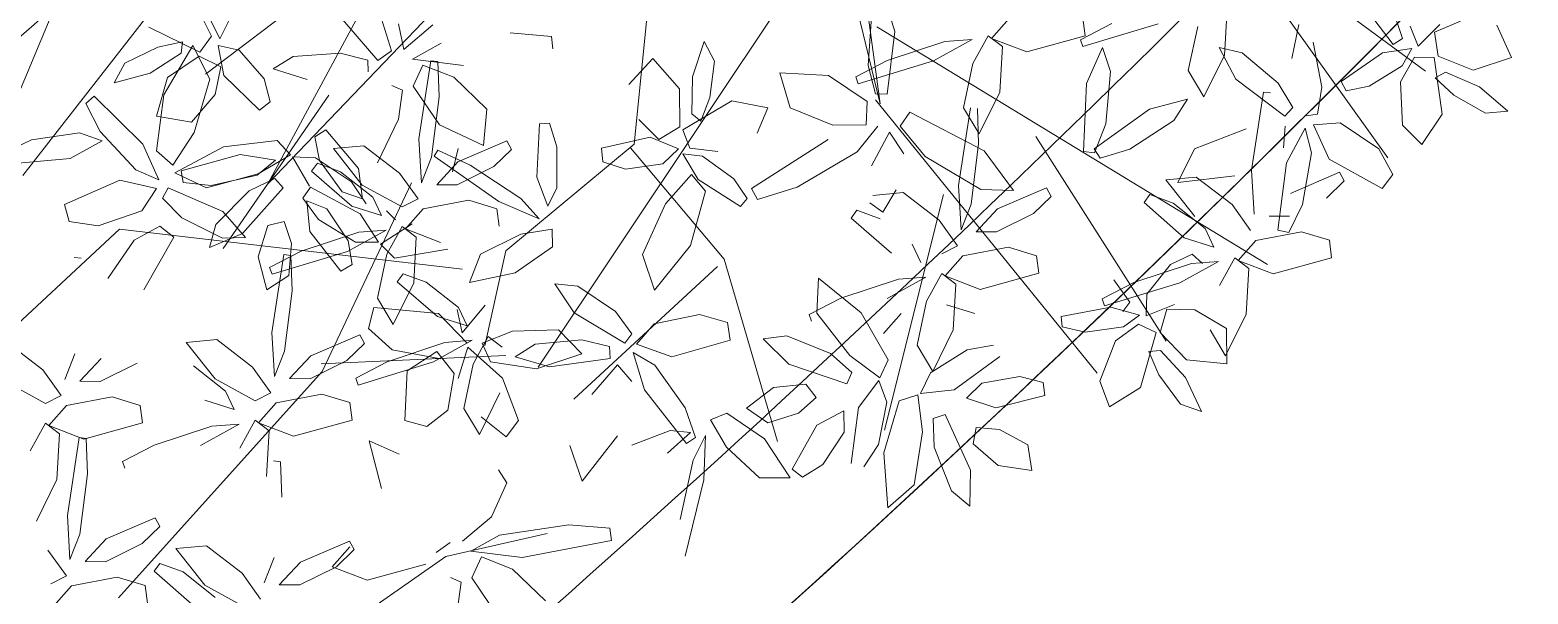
# Model space of a CAD drawing. Header units: millimetres. Extents: x 4980 to 19099, y 3891 to 5773.
# Drawn here: x 7979.42 to 8027.42, y 4266.96 to 4285.02 of the extents above; entities that cross this region are included whole.
import ezdxf

# ---------------------------------------------------------------- set-up
doc = ezdxf.new("R2010")
doc.units = ezdxf.units.MM
for name, color, linetype, lineweight in [('no3_ahşap gorunus on kalın', 34, 'Continuous', 20), ('no3_ölçü tefriş', 252, 'Continuous', 0), ('PLAN YAZI', 4, 'Continuous', 9)]:
    doc.layers.add(name, color=color, linetype=linetype, lineweight=lineweight)

# ---------------------------------------------------------------- blocks, each defined once
blk = doc.blocks.new('p34')
at = {"color": 44}
for p, q in [((1686.342, -14129.293), (1684.107, -14123.977)), ((1685.85, -14131.036), (1680.9, -14124.728)), ((1679.44, -14133.399), (1676.031, -14128.502)), ((1676.283, -14137.346), (1673.404, -14131.319)), ((1682.755, -14132.766), (1671.775, -14134.094)), ((1687.482, -14137.116), (1682.755, -14132.766)), ((1676.318, -14137.098), (1670.396, -14136.858)), ((1682.842, -14144.569), (1676.283, -14137.346)), ((1677.216, -14146.653), (1672.35, -14143.293)), ((1683.379, -14145.161), (1673.489, -14159.11)), ((1689.745, -14157.312), (1691.245, -14145.741)), ((1692.477, -14145.759), (1689.745, -14157.312)), ((1696.426, -14147.139), (1697.633, -14158.576)), ((1709.373, -14159.799), (1697.468, -14147.471)), ((1701.586, -14148.938), (1711.355, -14156.272)), ((1678.77, -14151.506), (1672.265, -14156.333)), ((1691.075, -14151.353), (1700.732, -14165.701)), ((1705.13, -14151.986), (1709.373, -14159.799)), ((1689.842, -14154.849), (1677.356, -14162.512)), ((1689.888, -14157.183), (1682.828, -14165.969)), ((1684.757, -14158.385), (1680.613, -14164.956)), ((1697.741, -14158.695), (1694.76, -14162.265)), ((1697.633, -14158.576), (1701.75, -14161.968)), ((1687.725, -14160.227), (1689.649, -14167.77)), ((1701.75, -14161.968), (1702.441, -14165.013)), ((1694.76, -14162.265), (1693.074, -14168.117)), ((1694.975, -14162.502), (1699.595, -14166.733))]:
    blk.add_line(p, q, dxfattribs=at)
at = {"color": 68}
for p, q in [((1680.385, -14126.889), (1679.849, -14127.968)), ((1681.324, -14128.47), (1680.385, -14126.889)), ((1679.849, -14127.968), (1680.352, -14129.678)), ((1681.564, -14130.257), (1681.324, -14128.47)), ((1682.001, -14130.04), (1683.549, -14128.504)), ((1683.82, -14128.736), (1683.369, -14129.629)), ((1683.549, -14128.504), (1683.82, -14128.736)), ((1675.098, -14130.847), (1676.139, -14129.606)), ((1676.139, -14129.606), (1676.493, -14129.832)), ((1676.493, -14129.832), (1676.343, -14130.589)), ((1680.352, -14129.678), (1681.042, -14130.723)), ((1683.369, -14129.629), (1682.233, -14130.863)), ((1684.031, -14129.676), (1683.299, -14129.929)), ((1683.299, -14129.929), (1684.331, -14130.496)), ((1685.572, -14129.886), (1684.031, -14129.676)), ((1686.415, -14130.294), (1685.572, -14129.886)), ((1677.758, -14130.572), (1678.887, -14130.385)), ((1678.887, -14130.385), (1680.781, -14130.901)), ((1681.042, -14130.723), (1681.564, -14130.257)), ((1681.489, -14131.185), (1682.001, -14130.04)), ((1678.339, -14131.055), (1677.758, -14130.572)), ((1682.233, -14130.863), (1681.489, -14131.185)), ((1684.331, -14130.496), (1686.349, -14130.665)), ((1679.813, -14131.374), (1678.339, -14131.055)), ((1680.717, -14131.273), (1679.813, -14131.374)), ((1680.781, -14130.901), (1680.717, -14131.273)), ((1681.564, -14131.465), (1682.739, -14131.196)), ((1682.739, -14131.196), (1684.522, -14131.968)), ((1679.451, -14132.209), (1681.192, -14131.446)), ((1681.376, -14131.775), (1680.764, -14132.41)), ((1681.192, -14131.446), (1681.376, -14131.775)), ((1682.039, -14132.18), (1681.564, -14131.465)), ((1678.724, -14133.05), (1679.451, -14132.209)), ((1683.445, -14132.658), (1682.039, -14132.18)), ((1684.522, -14131.968), (1684.374, -14132.515)), ((1680.764, -14132.41), (1679.462, -14133.069)), ((1681.018, -14133.025), (1681.463, -14132.675)), ((1681.463, -14132.675), (1682.293, -14133.116)), ((1684.374, -14132.515), (1683.445, -14132.658)), ((1679.462, -14133.069), (1678.724, -14133.05)), ((1681.985, -14134.71), (1681.018, -14133.025)), ((1682.293, -14133.116), (1683.135, -14134.34))]:
    blk.add_line(p, q, dxfattribs=at)
at = {"color": 66}
for p, q in [((1672.087, -14130.966), (1671.902, -14130.222)), ((1674.972, -14131.821), (1675.098, -14130.847)), ((1676.343, -14130.589), (1675.616, -14131.594)), ((1675.616, -14131.594), (1674.972, -14131.821)), ((1675.044, -14132.3), (1676.639, -14131.445)), ((1676.878, -14131.79), (1676.379, -14132.479)), ((1676.639, -14131.445), (1676.878, -14131.79)), ((1674.2, -14132.216), (1673.92, -14132.499)), ((1674.467, -14133.211), (1675.044, -14132.3)), ((1673.386, -14132.626), (1674.396, -14133.275)), ((1676.379, -14132.479), (1675.201, -14133.212)), ((1674.396, -14133.275), (1673.956, -14133.724)), ((1675.201, -14133.212), (1674.467, -14133.211)), ((1673.956, -14133.724), (1672.241, -14133.452)), ((1677.272, -14133.626), (1677.241, -14134.764)), ((1677.501, -14133.601), (1677.272, -14133.626)), ((1677.89, -14136.095), (1677.501, -14133.601)), ((1684.219, -14133.661), (1683.99, -14133.686)), ((1677.241, -14134.764), (1677.493, -14136.692)), ((1671.792, -14136.131), (1671.058, -14135.243)), ((1671.638, -14136.465), (1672.554, -14135.503)), ((1671.951, -14135.381), (1671.792, -14136.131)), ((1672.554, -14135.503), (1674.621, -14135.305)), ((1674.621, -14135.305), (1674.8, -14135.974)), ((1670.178, -14136.083), (1671.155, -14136.461)), ((1674.8, -14135.974), (1674.036, -14136.66)), ((1677.814, -14137.507), (1677.89, -14136.095)), ((1670.508, -14137.585), (1671.613, -14136.585)), ((1671.155, -14136.461), (1670.892, -14137.062)), ((1671.613, -14136.585), (1671.927, -14137.595)), ((1675.075, -14136.176), (1674.925, -14136.453)), ((1674.925, -14136.453), (1675.495, -14137.001)), ((1676.648, -14136.847), (1675.075, -14136.176)), ((1679.661, -14136.312), (1678.517, -14137.197)), ((1680.634, -14136.398), (1679.661, -14136.312)), ((1679.714, -14137.573), (1680.634, -14136.398)), ((1672.054, -14137.426), (1672.614, -14136.724)), ((1674.036, -14136.66), (1672.481, -14136.956)), ((1672.614, -14136.724), (1673.558, -14137.339)), ((1675.495, -14137.001), (1676.676, -14137.578)), ((1677.328, -14137.572), (1676.648, -14136.847)), ((1677.493, -14136.692), (1677.814, -14137.507)), ((1672.267, -14138.604), (1672.054, -14137.426)), ((1673.558, -14137.339), (1673.639, -14138.924)), ((1676.676, -14137.578), (1677.328, -14137.572)), ((1678.517, -14137.197), (1677.929, -14138.025)), ((1678.433, -14138.281), (1679.714, -14137.573)), ((1680.409, -14137.146), (1679.38, -14137.964)), ((1675.403, -14138.349), (1676.301, -14138.074)), ((1676.301, -14138.074), (1677.762, -14138.346)), ((1677.929, -14138.025), (1678.433, -14138.281)), ((1679.38, -14137.964), (1679.105, -14138.555)), ((1675.335, -14138.911), (1675.403, -14138.349)), ((1677.762, -14138.346), (1678.334, -14138.985)), ((1679.105, -14138.555), (1680.052, -14138.253)), ((1673.639, -14138.924), (1672.934, -14139.129)), ((1677.21, -14139.42), (1675.335, -14138.911)), ((1678.334, -14138.985), (1677.21, -14139.42)), ((1678.437, -14138.902), (1677.989, -14139.247)), ((1678.932, -14139.79), (1678.437, -14138.902)), ((1679.829, -14139.082), (1678.955, -14139.021)), ((1678.955, -14139.021), (1680.196, -14139.698)), ((1677.989, -14139.247), (1678.078, -14140.708)), ((1673.828, -14140.004), (1674.787, -14139.573)), ((1674.787, -14139.573), (1674.396, -14141.103)), ((1677.63, -14140.231), (1677.599, -14141.368)), ((1677.859, -14140.206), (1677.63, -14140.231))]:
    blk.add_line(p, q, dxfattribs=at)
at = {"color": 64}
for p, q in [((1667.963, -14136.813), (1668.711, -14136.044)), ((1668.711, -14136.044), (1670.178, -14136.083)), ((1686.38, -14136.372), (1685.235, -14137.256)), ((1669.418, -14137.287), (1667.963, -14136.813)), ((1670.892, -14137.062), (1669.418, -14137.287)), ((1682.213, -14137.061), (1683.394, -14137.637)), ((1684.046, -14137.631), (1683.366, -14136.907)), ((1684.211, -14136.752), (1684.532, -14137.567)), ((1670.004, -14138.943), (1670.508, -14137.585)), ((1685.235, -14137.256), (1684.647, -14138.085)), ((1683.394, -14137.637), (1684.046, -14137.631)), ((1684.647, -14138.085), (1685.151, -14138.341)), ((1685.151, -14138.341), (1686.432, -14137.632)), ((1682.053, -14138.971), (1682.121, -14138.409)), ((1682.121, -14138.409), (1683.019, -14138.134)), ((1683.019, -14138.134), (1684.48, -14138.406)), ((1684.48, -14138.406), (1685.052, -14139.045)), ((1670.402, -14139.461), (1670.004, -14138.943)), ((1671.196, -14138.819), (1670.402, -14139.461)), ((1672.934, -14139.129), (1672.267, -14138.604)), ((1683.928, -14139.48), (1682.053, -14138.971)), ((1685.052, -14139.045), (1683.928, -14139.48)), ((1685.155, -14138.962), (1684.708, -14139.307)), ((1685.65, -14139.849), (1685.155, -14138.962)), ((1681.677, -14139.685), (1679.829, -14139.082)), ((1683.85, -14139.46), (1683.819, -14140.597)), ((1684.079, -14139.435), (1683.85, -14139.46)), ((1684.468, -14141.929), (1684.079, -14139.435)), ((1684.708, -14139.307), (1684.796, -14140.768)), ((1682.691, -14140.201), (1681.677, -14139.685)), ((1682.615, -14140.419), (1682.691, -14140.201)), ((1670.648, -14140.517), (1670.379, -14140.941)), ((1670.379, -14140.941), (1670.877, -14142.023)), ((1683.819, -14140.597), (1684.07, -14142.525)), ((1684.796, -14140.768), (1685.46, -14142.104)), ((1667.041, -14142.803), (1667.087, -14142.407)), ((1667.087, -14142.407), (1668.406, -14142.289)), ((1668.406, -14142.289), (1670.62, -14142.611)), ((1670.877, -14142.023), (1671.814, -14142.803)), ((1681.653, -14142.01), (1681.503, -14142.287)), ((1681.503, -14142.287), (1682.073, -14142.834)), ((1683.226, -14142.681), (1681.653, -14142.01)), ((1669.901, -14143.33), (1667.041, -14142.803)), ((1672.35, -14143.293), (1669.101, -14142.57)), ((1670.62, -14142.611), (1671.541, -14143.118)), ((1672.654, -14143.156), (1672.205, -14142.847)), ((1675.433, -14142.781), (1675.283, -14143.058)), ((1677.006, -14143.452), (1675.433, -14142.781)), ((1682.073, -14142.834), (1683.254, -14143.411)), ((1683.906, -14143.405), (1683.226, -14142.681)), ((1671.541, -14143.118), (1669.901, -14143.33)), ((1670.213, -14143.7), (1671.205, -14143.304)), ((1671.205, -14143.304), (1671.52, -14143.981)), ((1675.283, -14143.058), (1675.853, -14143.606)), ((1675.419, -14142.964), (1675.992, -14143.603)), ((1677.85, -14143.296), (1678.172, -14144.111)), ((1680.019, -14142.917), (1678.875, -14143.801)), ((1680.992, -14143.003), (1680.019, -14142.917)), ((1680.071, -14144.177), (1680.992, -14143.003)), ((1669.162, -14144.725), (1670.213, -14143.7)), ((1674.868, -14144.038), (1672.993, -14143.53)), ((1675.992, -14143.603), (1674.868, -14144.038)), ((1675.853, -14143.606), (1677.034, -14144.182)), ((1677.686, -14144.176), (1677.006, -14143.452)), ((1678.875, -14143.801), (1678.287, -14144.63)), ((1680.767, -14143.75), (1679.738, -14144.568)), ((1680.409, -14144.857), (1681.692, -14143.726)), ((1681.506, -14143.472), (1680.767, -14143.75)), ((1681.692, -14143.726), (1681.506, -14143.472)), ((1671.52, -14143.981), (1670.683, -14145.224)), ((1672.203, -14143.96), (1671.858, -14144.112)), ((1671.858, -14144.112), (1671.99, -14145.039)), ((1677.034, -14144.182), (1677.686, -14144.176)), ((1678.791, -14144.886), (1680.071, -14144.177))]:
    blk.add_line(p, q, dxfattribs=at)
at = {"color": 62}
for p, q in [((1684.392, -14143.34), (1684.468, -14141.929)), ((1684.07, -14142.525), (1684.392, -14143.34)), ((1685.095, -14143.03), (1684.507, -14143.859)), ((1683.254, -14143.411), (1683.906, -14143.405)), ((1681.913, -14144.745), (1681.98, -14144.183)), ((1681.98, -14144.183), (1682.879, -14143.907)), ((1682.879, -14143.907), (1684.339, -14144.179)), ((1684.339, -14144.179), (1684.912, -14144.818)), ((1684.507, -14143.859), (1685.011, -14144.114)), ((1674.615, -14153.736), (1673.303, -14155.478)), ((1673.002, -14155.287), (1673.32, -14154.338)), ((1678.616, -14154.334), (1678.705, -14155.795)), ((1669.507, -14155.911), (1669.974, -14154.874)), ((1671.14, -14154.741), (1671.974, -14155.085)), ((1672.494, -14155.54), (1671.803, -14154.85)), ((1676.318, -14154.822), (1676.547, -14155.91)), ((1679.865, -14156.29), (1679.559, -14154.876)), ((1680.823, -14154.784), (1683.242, -14155.506)), ((1683.317, -14155.288), (1682.304, -14154.771)), ((1683.165, -14155.157), (1683.233, -14154.595)), ((1671.974, -14155.085), (1671.863, -14155.856)), ((1672.747, -14154.9), (1672.494, -14155.54)), ((1673.303, -14155.478), (1673.002, -14155.287)), ((1673.012, -14156.164), (1672.7, -14155.611)), ((1672.7, -14155.611), (1673.642, -14155.743)), ((1673.642, -14155.743), (1674.972, -14156.661)), ((1675.592, -14156.833), (1675.857, -14155.397)), ((1676.992, -14156.703), (1678.138, -14155.723)), ((1678.138, -14155.723), (1678.875, -14155.553)), ((1678.875, -14155.553), (1678.341, -14156.566)), ((1678.705, -14155.795), (1679.369, -14157.131)), ((1670.734, -14156.315), (1669.507, -14155.911)), ((1671.863, -14155.856), (1670.734, -14156.315)), ((1671.733, -14157.713), (1671.985, -14155.906)), ((1671.985, -14155.906), (1672.615, -14155.885)), ((1672.615, -14155.885), (1673.065, -14156.674)), ((1674.072, -14156.809), (1673.012, -14156.164)), ((1679.369, -14157.131), (1679.865, -14156.29)), ((1671.624, -14156.377), (1670.539, -14156.848)), ((1671.362, -14157.106), (1671.953, -14156.552)), ((1671.953, -14156.552), (1671.624, -14156.377)), ((1673.065, -14156.674), (1673.005, -14158.062)), ((1674.811, -14156.956), (1674.072, -14156.809)), ((1674.972, -14156.661), (1674.811, -14156.956)), ((1676.525, -14157.484), (1676.992, -14156.703)), ((1678.341, -14156.566), (1676.782, -14157.76)), ((1670.539, -14156.848), (1669.638, -14157.633)), ((1670.347, -14157.695), (1671.362, -14157.106)), ((1675.727, -14157.705), (1675.592, -14156.833)), ((1677.463, -14156.99), (1677.234, -14157.015)), ((1677.853, -14159.484), (1677.463, -14156.99)), ((1680.338, -14157.885), (1679.894, -14157.206)), ((1679.894, -14157.206), (1681.109, -14157.515)), ((1669.638, -14157.633), (1670.347, -14157.695)), ((1672.396, -14158.685), (1671.733, -14157.713)), ((1676.1, -14157.757), (1675.727, -14157.705)), ((1676.782, -14157.76), (1676.525, -14157.484)), ((1673.005, -14158.062), (1672.396, -14158.685)), ((1673.771, -14158.816), (1675.003, -14157.987)), ((1675.003, -14157.987), (1675.859, -14158.042)), ((1675.859, -14158.042), (1675.363, -14159.139)), ((1675.933, -14158.939), (1676.128, -14158.151)), ((1676.128, -14158.151), (1676.729, -14159.252)), ((1676.766, -14158.076), (1676.821, -14158.773)), ((1679.681, -14158.794), (1678.016, -14158.16)), ((1673.323, -14159.642), (1673.771, -14158.816)), ((1675.363, -14159.139), (1673.668, -14160.09)), ((1676.228, -14160.59), (1675.933, -14158.939)), ((1673.668, -14160.09), (1673.323, -14159.642)), ((1675.038, -14159.565), (1674.888, -14159.842)), ((1676.611, -14160.236), (1675.038, -14159.565)), ((1676.729, -14159.252), (1677.014, -14161.414)), ((1677.777, -14160.896), (1677.853, -14159.484)), ((1674.888, -14159.842), (1675.458, -14160.39)), ((1676.666, -14161.489), (1676.228, -14160.59)), ((1675.365, -14161.738), (1676.264, -14161.463)), ((1675.298, -14162.3), (1675.365, -14161.738))]:
    blk.add_line(p, q, dxfattribs=at)
at = {"color": 60}
for p, q in [((1689.603, -14153.868), (1689.263, -14154.995)), ((1707.576, -14153.809), (1705.834, -14155.863)), ((1705.385, -14155.554), (1705.762, -14154.36)), ((1710.884, -14155.147), (1710.462, -14154.295)), ((1711.159, -14155.063), (1711.557, -14154.246)), ((1685.592, -14154.592), (1686.164, -14155.231)), ((1690.117, -14156.083), (1690.003, -14154.531)), ((1704.058, -14154.729), (1704.995, -14155.51)), ((1704.995, -14155.51), (1705.16, -14154.691)), ((1711.165, -14154.578), (1710.884, -14155.147)), ((1713.165, -14154.761), (1711.531, -14155.571)), ((1685.04, -14155.666), (1683.165, -14155.157)), ((1683.242, -14155.506), (1683.317, -14155.288)), ((1686.164, -14155.231), (1685.04, -14155.666)), ((1686.267, -14155.148), (1685.819, -14155.493)), ((1686.762, -14156.035), (1686.267, -14155.148)), ((1687.659, -14155.328), (1686.785, -14155.267)), ((1686.785, -14155.267), (1688.026, -14155.943)), ((1689.508, -14155.93), (1687.659, -14155.328)), ((1689.263, -14154.995), (1689.516, -14157.004)), ((1695.376, -14155.289), (1695.046, -14155.92)), ((1695.755, -14156.423), (1695.376, -14155.289)), ((1700.222, -14155.509), (1700.267, -14155.113)), ((1700.267, -14155.113), (1701.586, -14154.995)), ((1703.801, -14155.317), (1704.721, -14155.824)), ((1710.27, -14155.508), (1710.941, -14155.357)), ((1710.941, -14155.357), (1710.761, -14156.317)), ((1711.531, -14155.571), (1711.159, -14155.063)), ((1712.873, -14155.409), (1712.082, -14155.234)), ((1712.082, -14155.234), (1712.124, -14155.604)), ((1682.357, -14156.311), (1682.614, -14155.542)), ((1682.614, -14155.542), (1683.124, -14156.688)), ((1685.819, -14155.493), (1685.908, -14156.954)), ((1696.172, -14156.807), (1697.016, -14155.828)), ((1697.016, -14155.828), (1697.795, -14156.658)), ((1704.721, -14155.824), (1703.082, -14156.036)), ((1705.834, -14155.863), (1705.385, -14155.554)), ((1706.142, -14156.222), (1706.152, -14155.845)), ((1706.152, -14155.845), (1707.032, -14155.615)), ((1707.032, -14155.615), (1708.537, -14155.719)), ((1708.537, -14155.719), (1709.181, -14156.114)), ((1709.472, -14156.428), (1710.27, -14155.508)), ((1710.859, -14156.043), (1711.558, -14155.7)), ((1711.558, -14155.7), (1712.573, -14156.374)), ((1712.124, -14155.604), (1713.123, -14156.235)), ((1713.932, -14155.916), (1712.873, -14155.409)), ((1682.517, -14157.981), (1682.357, -14156.311)), ((1687.068, -14157.449), (1686.762, -14156.035)), ((1688.026, -14155.943), (1690.445, -14156.665)), ((1690.521, -14156.447), (1689.508, -14155.93)), ((1689.893, -14156.992), (1690.117, -14156.083)), ((1691.398, -14156.399), (1692.948, -14156.309)), ((1692.948, -14156.309), (1692.622, -14157.431)), ((1695.046, -14155.92), (1695.201, -14157.083)), ((1703.393, -14156.407), (1704.385, -14156.011)), ((1703.903, -14155.9), (1703.872, -14157.037)), ((1704.132, -14155.875), (1703.903, -14155.9)), ((1704.521, -14158.369), (1704.132, -14155.875)), ((1704.385, -14156.011), (1704.7, -14156.687)), ((1709.181, -14156.114), (1708.091, -14156.462)), ((1710.761, -14156.317), (1709.629, -14157.435)), ((1711.044, -14156.925), (1710.859, -14156.043)), ((1713.123, -14156.235), (1714.279, -14156.537)), ((1714.279, -14156.537), (1713.932, -14155.916)), ((1683.124, -14156.688), (1683.234, -14158.866)), ((1690.158, -14157.24), (1691.398, -14156.399)), ((1690.445, -14156.665), (1690.521, -14156.447)), ((1695.774, -14157.604), (1695.755, -14156.423)), ((1696.163, -14158.025), (1696.172, -14156.807)), ((1702.343, -14157.431), (1703.393, -14156.407)), ((1704.7, -14156.687), (1703.863, -14157.931)), ((1705.383, -14156.666), (1705.038, -14156.818)), ((1709.279, -14157.167), (1709.472, -14156.428)), ((1712.573, -14156.374), (1712.931, -14157.615)), ((1685.908, -14156.954), (1686.572, -14158.29)), ((1689.516, -14157.004), (1689.893, -14156.992)), ((1690.197, -14157.986), (1690.158, -14157.24)), ((1693.346, -14157.432), (1694.498, -14157.193)), ((1694.498, -14157.193), (1696.07, -14158.119)), ((1695.201, -14157.083), (1695.486, -14157.841)), ((1703.872, -14157.037), (1704.123, -14158.966)), ((1705.038, -14156.818), (1705.17, -14157.745)), ((1709.629, -14157.435), (1709.279, -14157.167)), ((1711.811, -14157.814), (1711.044, -14156.925)), ((1681.109, -14157.515), (1682.887, -14158.778)), ((1686.415, -14158.836), (1688.797, -14157.582)), ((1686.572, -14158.29), (1687.068, -14157.449)), ((1686.622, -14157.475), (1686.591, -14158.612)), ((1687.24, -14159.943), (1686.851, -14157.449)), ((1688.797, -14157.582), (1689.099, -14158.036)), ((1692.622, -14157.431), (1691.265, -14157.988)), ((1693.688, -14158.233), (1693.346, -14157.432)), ((1695.486, -14157.841), (1695.774, -14157.604)), ((1702.459, -14158.593), (1702.343, -14157.431)), ((1705.17, -14157.745), (1705.855, -14159.142)), ((1712.931, -14157.615), (1711.811, -14157.814)), ((1681.747, -14158.793), (1680.338, -14157.885)), ((1682.881, -14158.912), (1682.517, -14157.981)), ((1689.099, -14158.036), (1688.303, -14159.003)), ((1689.444, -14158.223), (1688.986, -14158.921)), ((1690.022, -14159.297), (1689.444, -14158.223)), ((1690.48, -14158.847), (1689.815, -14158.033)), ((1691.265, -14157.988), (1690.197, -14157.986)), ((1696.07, -14158.119), (1695.848, -14158.708)), ((1696.832, -14158.423), (1696.163, -14158.025)), ((1697.47, -14157.786), (1696.832, -14158.423)), ((1700.339, -14157.894), (1700.101, -14158.647)), ((1700.654, -14157.905), (1700.339, -14157.894)), ((1700.751, -14159.613), (1700.654, -14157.905)), ((1703.863, -14157.931), (1702.459, -14158.593)), ((1686.591, -14158.612), (1686.843, -14160.54)), ((1691.416, -14158.448), (1693.872, -14160.006)), ((1695.848, -14158.708), (1694.947, -14158.821)), ((1696.213, -14158.729), (1697.115, -14158.356)), ((1696.707, -14159.208), (1696.213, -14158.729)), ((1697.115, -14158.356), (1698.671, -14158.692)), ((1698.671, -14158.692), (1698.638, -14159.132)), ((1700.101, -14158.647), (1700.109, -14159.962)), ((1701.706, -14158.45), (1701.556, -14158.727)), ((1701.556, -14158.727), (1702.126, -14159.275)), ((1703.279, -14159.121), (1701.706, -14158.45)), ((1704.445, -14159.781), (1704.521, -14158.369)), ((1706.292, -14158.586), (1705.148, -14159.47)), ((1707.265, -14158.672), (1706.292, -14158.586)), ((1706.344, -14159.846), (1707.265, -14158.672)), ((1708.64, -14158.871), (1709.062, -14158.404)), ((1709.062, -14158.404), (1710.786, -14158.609)), ((1710.786, -14158.609), (1712.345, -14159.435)), ((1680.215, -14159.875), (1679.681, -14158.794)), ((1682.705, -14159.084), (1681.747, -14158.793)), ((1682.887, -14158.778), (1682.705, -14159.084)), ((1683.234, -14158.866), (1682.881, -14158.912)), ((1685.481, -14160.109), (1686.415, -14158.836)), ((1688.303, -14159.003), (1686.531, -14160.067)), ((1692.415, -14159.973), (1690.48, -14158.847)), ((1694.436, -14159.7), (1695.438, -14158.968)), ((1695.438, -14158.968), (1696.069, -14158.892)), ((1696.069, -14158.892), (1695.585, -14159.711)), ((1697.913, -14159.374), (1696.707, -14159.208)), ((1698.638, -14159.132), (1697.913, -14159.374)), ((1701.976, -14160.392), (1704.038, -14158.935)), ((1703.914, -14158.742), (1702.881, -14159.219)), ((1703.959, -14159.845), (1703.279, -14159.121)), ((1704.038, -14158.935), (1703.914, -14158.742)), ((1704.123, -14158.966), (1704.445, -14159.781)), ((1706.689, -14159.744), (1707.838, -14158.965)), ((1707.779, -14159.141), (1707.04, -14159.42)), ((1707.965, -14159.395), (1707.779, -14159.141)), ((1707.838, -14158.965), (1708.571, -14158.937)), ((1708.571, -14158.937), (1708.031, -14159.871)), ((1709.675, -14159.479), (1708.64, -14158.871)), ((1678.388, -14159.664), (1680.215, -14159.875)), ((1695.795, -14159.554), (1695.346, -14160.09)), ((1696.628, -14160.49), (1695.795, -14159.554)), ((1700.404, -14160.543), (1700.751, -14159.613)), ((1702.881, -14159.219), (1701.265, -14160.3)), ((1702.126, -14159.275), (1703.307, -14159.852)), ((1705.148, -14159.47), (1704.56, -14160.299)), ((1707.04, -14159.42), (1706.011, -14160.238)), ((1706.683, -14160.527), (1707.965, -14159.395)), ((1708.878, -14159.921), (1709.147, -14159.628)), ((1709.147, -14159.628), (1709.972, -14160.02)), ((1711.336, -14159.918), (1709.675, -14159.479)), ((1712.345, -14159.435), (1711.336, -14159.918)), ((1679.624, -14159.701), (1678.48, -14160.585)), ((1680.597, -14159.787), (1679.624, -14159.701)), ((1679.676, -14160.961), (1680.597, -14159.787)), ((1684.425, -14160.024), (1684.276, -14160.302)), ((1685.999, -14160.695), (1684.425, -14160.024)), ((1686.531, -14160.067), (1685.481, -14160.109)), ((1687.164, -14161.355), (1687.24, -14159.943)), ((1689.012, -14160.161), (1687.867, -14161.045)), ((1689.984, -14160.247), (1689.012, -14160.161)), ((1689.24, -14160.066), (1689.673, -14160.779)), ((1693.682, -14160.356), (1692.415, -14159.973)), ((1693.872, -14160.006), (1693.682, -14160.356)), ((1694.017, -14160.326), (1694.436, -14159.7)), ((1695.585, -14159.711), (1694.227, -14160.588)), ((1695.346, -14160.09), (1695.84, -14161.824)), ((1700.109, -14159.962), (1700.404, -14160.543)), ((1703.307, -14159.852), (1703.959, -14159.845)), ((1705.064, -14160.555), (1706.344, -14159.846)), ((1706.218, -14160.453), (1706.689, -14159.744)), ((1710.186, -14161.387), (1708.878, -14159.921)), ((1709.972, -14160.02), (1711.038, -14161.087)), ((1678.48, -14160.585), (1677.891, -14161.414)), ((1680.372, -14160.535), (1679.343, -14161.353)), ((1680.014, -14161.642), (1681.297, -14160.51)), ((1681.111, -14160.256), (1680.372, -14160.535)), ((1681.297, -14160.51), (1681.111, -14160.256)), ((1684.276, -14160.302), (1684.845, -14160.849)), ((1686.843, -14160.54), (1687.164, -14161.355)), ((1689.673, -14160.779), (1690.081, -14160.486)), ((1694.227, -14160.588), (1694.017, -14160.326)), ((1697.372, -14162.109), (1696.628, -14160.49)), ((1701.265, -14160.3), (1700.677, -14160.95)), ((1700.677, -14160.95), (1701.976, -14160.392)), ((1701.966, -14161.185), (1702.033, -14160.623)), ((1702.033, -14160.623), (1702.932, -14160.348)), ((1702.932, -14160.348), (1704.392, -14160.62)), ((1704.392, -14160.62), (1704.965, -14161.259)), ((1704.56, -14160.299), (1705.064, -14160.555)), ((1706.011, -14160.238), (1705.736, -14160.829)), ((1705.736, -14160.829), (1706.683, -14160.527)), ((1706.8, -14161.632), (1707.487, -14160.599)), ((1707.487, -14160.599), (1708.121, -14160.346)), ((1708.121, -14160.346), (1708.034, -14161.325)), ((1676.639, -14160.966), (1677.291, -14160.96)), ((1684.845, -14160.849), (1686.026, -14161.426)), ((1686.678, -14161.42), (1685.999, -14160.695)), ((1687.867, -14161.045), (1687.279, -14161.873)), ((1689.402, -14162.101), (1690.685, -14160.969)), ((1690.499, -14160.715), (1689.759, -14160.994)), ((1690.685, -14160.969), (1690.499, -14160.715)), ((1708.62, -14161.715), (1708.855, -14161.002)), ((1708.855, -14161.002), (1709.379, -14161.129)), ((1709.379, -14161.129), (1709.69, -14162.132)), ((1711.038, -14161.087), (1711.252, -14161.823)), ((1676.264, -14161.463), (1677.724, -14161.735)), ((1677.014, -14161.414), (1676.666, -14161.489)), ((1679.343, -14161.353), (1679.068, -14161.944)), ((1686.026, -14161.426), (1686.678, -14161.42)), ((1700.264, -14161.283), (1700.259, -14161.848)), ((1701.267, -14161.442), (1700.264, -14161.283)), ((1702.568, -14162.075), (1701.267, -14161.442)), ((1704.965, -14161.259), (1703.841, -14161.694)), ((1705.068, -14161.176), (1704.62, -14161.521)), ((1704.62, -14161.521), (1704.709, -14162.982)), ((1705.563, -14162.063), (1705.068, -14161.176)), ((1706.46, -14161.356), (1705.586, -14161.295)), ((1705.586, -14161.295), (1706.827, -14161.971)), ((1708.308, -14161.958), (1706.46, -14161.356)), ((1708.034, -14161.325), (1707.042, -14162.606)), ((1711.252, -14161.823), (1710.186, -14161.387)), ((1677.724, -14161.735), (1678.296, -14162.374)), ((1679.068, -14161.944), (1680.014, -14161.642)), ((1684.753, -14162.197), (1685.652, -14161.922)), ((1685.652, -14161.922), (1687.112, -14162.194)), ((1687.279, -14161.873), (1687.784, -14162.129)), ((1688.731, -14161.812), (1688.456, -14162.403)), ((1695.84, -14161.824), (1696.996, -14163.254)), ((1700.259, -14161.848), (1701.462, -14162.681)), ((1702.922, -14162.985), (1702.568, -14162.075)), ((1705.869, -14163.477), (1705.563, -14162.063)), ((1706.681, -14162.394), (1706.8, -14161.632)), ((1706.827, -14161.971), (1709.246, -14162.693)), ((1709.322, -14162.475), (1708.308, -14161.958)), ((1708.711, -14162.738), (1708.62, -14161.715)), ((1677.173, -14162.809), (1675.298, -14162.3)), ((1678.296, -14162.374), (1677.173, -14162.809)), ((1678.4, -14162.291), (1677.952, -14162.636)), ((1678.895, -14163.178), (1678.4, -14162.291)), ((1679.791, -14162.471), (1678.917, -14162.41)), ((1678.917, -14162.41), (1680.159, -14163.086)), ((1679.437, -14162.47), (1679.763, -14162.173)), ((1679.763, -14162.173), (1680.456, -14162.496)), ((1681.64, -14163.073), (1679.791, -14162.471)), ((1680.456, -14162.496), (1681.218, -14163.445)), ((1684.685, -14162.76), (1684.753, -14162.197)), ((1687.112, -14162.194), (1687.684, -14162.833)), ((1696.996, -14163.254), (1697.372, -14162.109)), ((1707.042, -14162.606), (1706.681, -14162.394)), ((1709.246, -14162.693), (1709.322, -14162.475)), ((1709.69, -14162.132), (1709.416, -14163.187)), ((1677.952, -14162.636), (1678.041, -14164.097)), ((1681.768, -14163.698), (1682.283, -14162.982)), ((1686.56, -14163.268), (1684.685, -14162.76)), ((1687.684, -14162.833), (1686.56, -14163.268)), ((1687.788, -14162.75), (1687.34, -14163.096)), ((1688.283, -14163.638), (1687.788, -14162.75)), ((1689.179, -14162.93), (1688.305, -14162.87)), ((1688.305, -14162.87), (1689.546, -14163.546)), ((1691.028, -14163.533), (1689.179, -14162.93)), ((1690.376, -14164.008), (1691.742, -14162.89)), ((1691.742, -14162.89), (1691.796, -14164.007)), ((1699.455, -14163.111), (1700.188, -14163.033)), ((1700.188, -14163.033), (1699.577, -14163.962)), ((1701.462, -14162.681), (1702.922, -14162.985)), ((1704.309, -14162.966), (1703.277, -14163.779)), ((1703.946, -14164.072), (1705.235, -14162.947)), ((1705.05, -14162.692), (1704.309, -14162.966)), ((1704.709, -14162.982), (1705.373, -14164.318)), ((1705.235, -14162.947), (1705.05, -14162.692)), ((1709.416, -14163.187), (1708.711, -14162.738)), ((1680.159, -14163.086), (1682.578, -14163.808)), ((1681.218, -14163.445), (1681.247, -14164.133)), ((1682.654, -14163.59), (1681.64, -14163.073)), ((1687.34, -14163.096), (1687.428, -14164.556)), ((1698.249, -14163.933), (1699.455, -14163.111)), ((1705.373, -14164.318), (1705.869, -14163.477)), ((1678.674, -14164.55), (1679.685, -14163.954)), ((1679.685, -14163.954), (1680.587, -14163.929)), ((1681.247, -14164.133), (1680.335, -14163.783)), ((1680.587, -14163.929), (1680.8, -14164.678)), ((1681.464, -14164.114), (1682.378, -14163.851)), ((1681.998, -14163.997), (1681.768, -14163.698)), ((1682.378, -14163.851), (1683.967, -14164.149)), ((1682.578, -14163.808), (1682.654, -14163.59)), ((1686.738, -14164.038), (1687.637, -14163.763)), ((1688.588, -14165.051), (1688.283, -14163.638)), ((1689.52, -14165.518), (1690.376, -14164.008)), ((1691.796, -14164.007), (1690.748, -14165.369)), ((1692.041, -14164.05), (1691.028, -14163.533)), ((1697.724, -14164.642), (1698.249, -14163.933)), ((1699.577, -14163.962), (1697.95, -14164.944)), ((1703.277, -14163.779), (1702.998, -14164.369)), ((1678.041, -14164.097), (1678.705, -14165.433)), ((1680.932, -14164.674), (1681.498, -14164.399)), ((1681.974, -14164.492), (1681.464, -14164.114)), ((1681.498, -14164.399), (1682.23, -14164.937)), ((1683.94, -14164.484), (1683.205, -14164.65)), ((1683.967, -14164.149), (1683.94, -14164.484)), ((1689.097, -14164.035), (1689.669, -14164.674)), ((1691.966, -14164.267), (1692.041, -14164.05)), ((1694.581, -14164.858), (1694.656, -14164.297)), ((1694.656, -14164.297), (1695.558, -14164.034)), ((1695.558, -14164.034), (1697.015, -14164.326)), ((1697.015, -14164.326), (1697.578, -14164.974)), ((1702.998, -14164.369), (1703.946, -14164.072)), ((1678.669, -14165.687), (1678.674, -14164.55)), ((1678.705, -14165.433), (1679.201, -14164.592)), ((1680.8, -14164.678), (1679.955, -14165.557)), ((1681.436, -14166.427), (1680.932, -14164.674)), ((1683.205, -14164.65), (1681.974, -14164.492)), ((1682.23, -14164.937), (1682.74, -14166.229)), ((1687.428, -14164.556), (1688.092, -14165.892)), ((1691.362, -14165.305), (1692.758, -14164.734)), ((1693.52, -14164.822), (1692.705, -14165.636)), ((1692.758, -14164.734), (1693.52, -14164.822)), ((1696.449, -14165.393), (1694.581, -14164.858)), ((1697.95, -14164.944), (1697.724, -14164.642)), ((1698.443, -14165.054), (1699.326, -14164.837)), ((1699.326, -14164.837), (1700.829, -14164.961)), ((1700.829, -14164.961), (1701.468, -14165.365)), ((1702.329, -14164.712), (1701.879, -14165.055)), ((1702.819, -14165.602), (1702.329, -14164.712)), ((1703.719, -14164.899), (1702.845, -14164.834)), ((1702.845, -14164.834), (1704.083, -14165.517)), ((1705.565, -14165.512), (1703.719, -14164.899)), ((1680.793, -14165.252), (1679.993, -14166.122)), ((1681.164, -14165.277), (1680.793, -14165.252)), ((1680.85, -14166.024), (1681.164, -14165.277)), ((1687.409, -14166.478), (1685.942, -14165.419)), ((1686.147, -14165.053), (1686.986, -14165.199)), ((1686.986, -14165.199), (1688.161, -14165.937)), ((1688.092, -14165.892), (1688.588, -14165.051)), ((1690.748, -14165.369), (1689.787, -14166.087)), ((1690.681, -14165.914), (1691.362, -14165.305)), ((1697.578, -14164.974), (1696.449, -14165.393)), ((1696.993, -14165.657), (1697.689, -14165.242)), ((1697.689, -14165.242), (1697.33, -14166.443)), ((1698.428, -14165.431), (1698.443, -14165.054)), ((1700.373, -14165.698), (1698.428, -14165.431)), ((1701.468, -14165.365), (1700.373, -14165.698)), ((1679.955, -14165.557), (1678.669, -14165.687)), ((1689.787, -14166.087), (1689.52, -14165.518)), ((1690.847, -14166.275), (1690.681, -14165.914)), ((1692.705, -14165.636), (1690.847, -14166.275)), ((1696.027, -14167.028), (1696.993, -14165.657)), ((1698.192, -14165.641), (1697.735, -14166.171)), ((1699.012, -14166.589), (1698.192, -14165.641)), ((1703.117, -14167.017), (1702.819, -14165.602)), ((1704.083, -14165.517), (1706.499, -14166.251)), ((1706.575, -14166.034), (1705.565, -14165.512)), ((1679.993, -14166.122), (1679.489, -14167.206)), ((1680.163, -14166.975), (1680.85, -14166.024)), ((1682.74, -14166.229), (1682.437, -14167.046)), ((1684.508, -14166.675), (1684.556, -14166.258)), ((1684.556, -14166.258), (1685.302, -14166.061)), ((1685.302, -14166.061), (1686.524, -14166.274)), ((1686.524, -14166.274), (1687.011, -14166.752)), ((1688.161, -14165.937), (1688.482, -14166.597)), ((1689.564, -14166.864), (1689.822, -14166.177)), ((1689.822, -14166.177), (1690.473, -14167.037)), ((1691.835, -14166.715), (1692.155, -14166.281)), ((1692.155, -14166.281), (1693.2, -14166.382)), ((1693.2, -14166.382), (1694.067, -14167.043)), ((1706.499, -14166.251), (1706.575, -14166.034)), ((1682.437, -14167.046), (1681.436, -14166.427)), ((1686.08, -14167.067), (1684.508, -14166.675)), ((1687.011, -14166.752), (1686.08, -14167.067)), ((1688.482, -14166.597), (1687.409, -14166.478)), ((1688.43, -14167.825), (1688.57, -14166.633)), ((1688.57, -14166.633), (1689.167, -14166.832)), ((1689.167, -14166.832), (1689.674, -14168.492)), ((1689.837, -14168.224), (1689.564, -14166.864)), ((1692.402, -14167.207), (1691.835, -14166.715)), ((1697.33, -14166.443), (1695.994, -14168.167)), ((1701.96, -14166.516), (1702.617, -14167.856)), ((1679.489, -14167.206), (1680.163, -14166.975)), ((1686.89, -14169.062), (1687.704, -14167.274)), ((1687.704, -14167.274), (1688.081, -14167.402)), ((1690.473, -14167.037), (1690.715, -14168.83)), ((1690.934, -14167.82), (1690.946, -14167.137)), ((1690.946, -14167.137), (1691.815, -14167.596)), ((1693.38, -14167.52), (1692.402, -14167.207)), ((1694.067, -14167.043), (1693.38, -14167.52)), ((1694.697, -14167.203), (1693.486, -14168.025)), ((1695.223, -14167.412), (1694.697, -14167.203)), ((1695.696, -14167.972), (1696.027, -14167.028)), ((1702.617, -14167.856), (1703.117, -14167.017)), ((1685.059, -14168.255), (1685.959, -14167.761)), ((1685.959, -14167.761), (1686.706, -14167.688)), ((1686.706, -14167.688), (1686.801, -14168.219)), ((1688.081, -14167.402), (1688.055, -14168.315)), ((1688.697, -14169.523), (1688.43, -14167.825)), ((1691.62, -14168.853), (1690.934, -14167.82)), ((1691.815, -14167.596), (1692.612, -14169.006)), ((1694.712, -14168.291), (1695.223, -14167.412)), ((1696.511, -14167.745), (1695.862, -14167.81)), ((1695.862, -14167.81), (1696.605, -14168.47)), ((1697.739, -14168.213), (1696.511, -14167.745)), ((1684.932, -14169.081), (1685.059, -14168.255)), ((1686.801, -14168.219), (1686.008, -14168.908)), ((1688.055, -14168.315), (1687.507, -14169.721)), ((1690.308, -14168.933), (1689.837, -14168.224)), ((1693.486, -14168.025), (1692.676, -14169.277)), ((1693.652, -14169.275), (1694.712, -14168.291)), ((1695.778, -14168.701), (1695.384, -14167.918)), ((1695.384, -14167.918), (1695.436, -14169.331)), ((1695.994, -14168.167), (1695.696, -14167.972)), ((1698.205, -14167.912), (1699.341, -14169.358)), ((1699.341, -14169.358), (1699.733, -14168.218)), ((1689.674, -14168.492), (1689.545, -14170.252)), ((1696.202, -14170.599), (1695.778, -14168.701)), ((1686.008, -14168.908), (1684.932, -14169.081)), ((1686.92, -14170.213), (1686.89, -14169.062)), ((1692.277, -14169.258), (1691.62, -14168.853)), ((1692.612, -14169.006), (1692.277, -14169.258)), ((1692.676, -14169.277), (1693.652, -14169.275)), ((1687.507, -14169.721), (1686.92, -14170.213)), ((1689.545, -14170.252), (1688.697, -14169.523)), ((1695.436, -14169.331), (1696.049, -14171.78))]:
    blk.add_line(p, q, dxfattribs=at)

msp = doc.modelspace()

# ---------------------------------------------------------------- linework, layer by layer
at = {"layer": 'no3_ahşap gorunus on kalın', "elevation": -0.527}
msp.add_lwpolyline([(8053.107, 4318.254, -0.065201), (7959.011, 4230.575), (7938.678, 4259.063, 0.065201), (8026.124, 4340.545), (8053.107, 4318.254)], format="xyb", dxfattribs=at)
msp.add_lwpolyline([(8046.048, 4317.6, -0.060082), (7960.161, 4237.57), (7945.637, 4257.92, 0.059807), (8026.774, 4333.523)], format="xyb", close=True, dxfattribs=at)
at = {"layer": 'no3_ahşap gorunus on kalın'}
for radius, start in [(460.24, 292.24163), (495.24, 290.59517)]:
    msp.add_arc((7671.303, 4633.672, -0.527), radius, start, 350.28285, dxfattribs=at)
at = {"layer": 'PLAN YAZI', "color": 154}
for radius, start, end in [(495.24, 290.59517, 350.25481), (588.235, 287.226616, 350.254812)]:
    msp.add_arc((7671.303, 4633.672, -0.527), radius, start, end, dxfattribs=at)

# ---------------------------------------------------------------- block references
at = {"layer": 'no3_ölçü tefriş', "xscale": -1, "rotation": 0.2328300535295913}
for p in [(9638.856, 18446.721), (9607.604, 18418.129)]:
    msp.add_blockref('p34', p, dxfattribs=at)

doc.saveas('drawing.dxf')
